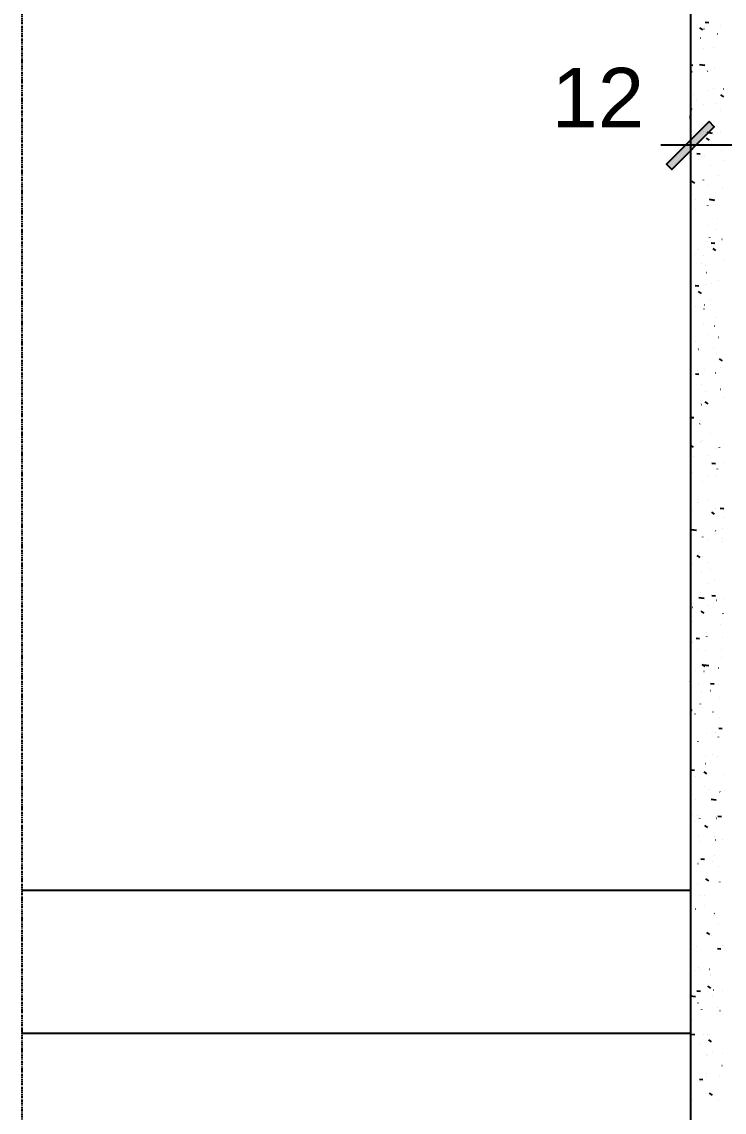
# Model space of a CAD drawing. Extents: x -1789 to 4156, y -3064 to 1391.
# Drawn here: x 1532.7 to 1650.6, y -883.5 to -700.3 of the extents above; entities that cross this region are included whole.
import ezdxf

# ---------------------------------------------------------------- set-up
doc = ezdxf.new("R2010")
doc.units = 0
doc.linetypes.add('ESTILO_TQS_0003', pattern=[0.92, 0.3, -0.15, 0.02, -0.15, 0.3])
for name, color, linetype in [('1', 1, 'CONTINUOUS'), ('2', 2, 'CONTINUOUS'), ('3', 3, 'CONTINUOUS'), ('9', 254, 'CONTINUOUS')]:
    doc.layers.add(name, color=color, linetype=linetype)
doc.styles.add('TQS_ARIAL', font='arial.ttf')

msp = doc.modelspace()

# ---------------------------------------------------------------- linework, layer by layer
at = {"layer": '1', "linetype": 'Continuous'}
for p, q in [((1644.93695, -716.67805), (1644.93695, -716.0516)), ((1661.93695, -721.0516), (1639.93695, -721.0516))]:
    msp.add_line(p, q, dxfattribs=at)
msp.add_lwpolyline([(1648.0311, -717.0736), (1640.88585, -724.21885), (1641.7697, -725.10275), (1648.915, -717.95745), (1648.0311, -717.0736)], dxfattribs=at)
for points in [[(1648.0311, -717.0736), (1640.88585, -724.21885), (1641.7697, -725.10275)], [(1648.0311, -717.0736), (1641.7697, -725.10275), (1648.915, -717.95745)], [(1648.0311, -717.0736), (1648.915, -717.95745), (1648.0311, -717.0736)]]:
    msp.add_solid(points, dxfattribs=at)
at = {"layer": '2', "linetype": 'Continuous'}
msp.add_line((1644.93695, -721.67805), (1644.93695, -721.67805), dxfattribs=at)
at = {"layer": '2', "linetype": 'ESTILO_TQS_0003'}
msp.add_lwpolyline([(1532.6668, -1652.89415), (2146.65185, -1652.89415), (2146.65185, 1011.24555), (1532.6668, 1011.24555), (1532.6668, -1652.89415)], dxfattribs=at)
at = {"layer": '3', "linetype": 'Continuous'}
for p, q in [((1644.93695, -846.2197), (1532.6668, -846.2197)), ((1644.93695, -870.2197), (1532.6668, -870.2197))]:
    msp.add_line(p, q, dxfattribs=at)
at = {"layer": '9', "linetype": 'Continuous'}
for p, q in [((1644.93695, -701.07855), (1644.93695, -701.07855)), ((1644.93695, -701.07855), (1644.93695, -701.07855)), ((1644.93695, -701.07855), (1644.93695, -701.07855)), ((1646.9967, -701.65455), (1646.4993, -701.31905)), ((1647.3188, -701.0359), (1647.31035, -701.0305)), ((1648.0079, -700.46985), (1647.41015, -700.41755)), ((1649.8993, -700.8716), (1649.9092, -700.8703)), ((1644.93695, -701.5249), (1644.93695, -701.5249)), ((1644.93695, -701.5249), (1644.93695, -701.5249)), ((1646.6244, -703.01935), (1646.63235, -703.01325)), ((1647.1883, -701.5634), (1647.18095, -701.55665)), ((1649.42725, -702.37915), (1649.41885, -702.37375)), ((1644.93695, -704.3142), (1644.93695, -704.3142)), ((1644.93695, -704.3142), (1644.93695, -704.3142)), ((1647.14565, -704.8319), (1647.1556, -704.8306)), ((1648.8234, -704.56765), (1648.8313, -704.56155)), ((1644.93695, -705.1227), (1644.93695, -705.1227)), ((1644.93695, -707.5498), (1644.93695, -707.5498)), ((1644.93695, -707.5498), (1644.93695, -707.5498)), ((1644.93695, -707.5498), (1644.93695, -707.5498)), ((1645.3353, -707.63655), (1644.93695, -707.6017)), ((1644.93695, -708.72045), (1644.93695, -708.72045)), ((1644.93695, -708.72045), (1644.93695, -708.72045)), ((1644.93695, -708.72045), (1644.93695, -708.72045)), ((1645.1693, -708.6899), (1645.17925, -708.68855)), ((1647.30285, -707.66185), (1646.41345, -707.52395)), ((1646.77545, -707.53005), (1646.76805, -707.5233)), ((1647.4799, -707.4891), (1647.4715, -707.4837)), ((1647.8029, -708.58635), (1647.81085, -708.58025)), ((1648.95665, -708.19125), (1648.96655, -708.18995)), ((1644.93695, -710.78545), (1644.93695, -710.78545)), ((1644.93695, -712.31825), (1644.93695, -712.31825)), ((1644.93695, -712.31825), (1644.93695, -712.31825)), ((1647.9787, -711.9178), (1647.9886, -711.9165)), ((1648.72015, -711.45445), (1648.7117, -711.4491)), ((1650.4821, -711.5882), (1650.492, -711.5869)), ((1644.93695, -714.02105), (1644.93695, -714.02105)), ((1644.93695, -714.02105), (1644.93695, -714.02105)), ((1644.93695, -714.02105), (1644.93695, -714.02105)), ((1645.4904, -712.57215), (1645.48195, -712.5668)), ((1645.8772, -713.2996), (1645.88515, -713.2935)), ((1647.15885, -714.22635), (1647.15145, -714.21955)), ((1649.1242, -714.04375), (1649.13215, -714.03765)), ((1650.5326, -712.93225), (1650.0352, -712.59675)), ((1645.17965, -715.02345), (1644.93695, -715.00225)), ((1644.93695, -715.91605), (1644.93695, -715.91605)), ((1644.93695, -715.91605), (1644.93695, -715.91605)), ((1650.01075, -715.24805), (1650.02065, -715.24675)), ((1644.93695, -717.2567), (1644.93695, -717.2567)), ((1644.93695, -717.2567), (1644.93695, -717.2567)), ((1644.93695, -717.2567), (1644.93695, -717.2567)), ((1644.93695, -719.5138), (1644.93695, -719.5138)), ((1644.93695, -719.5138), (1644.93695, -719.5138)), ((1647.1152, -718.8209), (1647.12315, -718.8148)), ((1647.38005, -719.19215), (1647.38995, -719.19085)), ((1648.6286, -719.05825), (1647.73925, -718.9203)), ((1649.88345, -718.8626), (1649.89335, -718.8613)), ((1644.93695, -720.49235), (1644.93695, -720.49235)), ((1644.93695, -720.49235), (1644.93695, -720.49235)), ((1646.74595, -720.19295), (1646.7386, -720.1862)), ((1648.09945, -720.18375), (1647.60205, -719.84825)), ((1648.2154, -721.21235), (1648.2233, -721.20625)), ((1644.93695, -723.1116), (1644.93695, -723.1116)), ((1644.93695, -723.1116), (1644.93695, -723.1116)), ((1644.93695, -723.1116), (1644.93695, -723.1116)), ((1646.56715, -722.5454), (1645.9694, -722.4931)), ((1646.89175, -722.99075), (1646.8833, -722.9854)), ((1647.25275, -722.8067), (1647.2627, -722.8054)), ((1650.1215, -721.87305), (1650.11305, -721.8677)), ((1644.93695, -723.72795), (1644.93695, -723.72795)), ((1644.93695, -723.72795), (1644.93695, -723.72795)), ((1644.93695, -723.72795), (1644.93695, -723.72795)), ((1648.2937, -724.3879), (1648.30165, -724.3818)), ((1650.56505, -723.69255), (1650.5577, -723.68575)), ((1644.93695, -726.70935), (1644.93695, -726.70935)), ((1644.93695, -726.70935), (1644.93695, -726.70935)), ((1644.93695, -726.9636), (1644.93695, -726.9636)), ((1647.12935, -726.88925), (1647.12195, -726.8825)), ((1649.61995, -726.09285), (1649.62985, -726.09155)), ((1644.9444, -728.1007), (1644.93695, -728.09595)), ((1645.6663, -727.43525), (1645.1689, -727.09975)), ((1647.9722, -727.87025), (1647.9801, -727.86415)), ((1650.28265, -728.32625), (1650.2742, -728.3209)), ((1644.93695, -730.19925), (1644.93695, -730.19925)), ((1644.93695, -730.19925), (1644.93695, -730.19925)), ((1644.93695, -730.19925), (1644.93695, -730.19925)), ((1644.93695, -730.30715), (1644.93695, -730.30715)), ((1645.7787, -730.19635), (1645.7886, -730.195)), ((1649.0054, -730.30745), (1648.11605, -730.1695)), ((1645.7265, -731.77425), (1645.7181, -731.76885)), ((1647.8506, -731.19915), (1647.8585, -731.1931)), ((1644.93695, -733.43485), (1644.93695, -733.43485)), ((1644.93695, -733.43485), (1644.93695, -733.43485)), ((1644.93695, -733.43485), (1644.93695, -733.43485)), ((1644.93695, -733.9049), (1644.93695, -733.9049)), ((1644.93695, -733.9049), (1644.93695, -733.9049)), ((1649.4635, -733.309), (1649.4734, -733.3077)), ((1647.729, -734.5281), (1647.7369, -734.522)), ((1649.2415, -735.16965), (1649.23415, -735.1629)), ((1644.93695, -736.6705), (1644.93695, -736.6705)), ((1644.93695, -736.6705), (1644.93695, -736.6705)), ((1644.93695, -736.6705), (1644.93695, -736.6705)), ((1644.93695, -737.5027), (1644.93695, -737.5027)), ((1644.93695, -737.5027), (1644.93695, -737.5027)), ((1647.69935, -737.13905), (1647.70925, -737.13775)), ((1648.18695, -736.517), (1648.1785, -736.5116)), ((1648.9901, -737.5584), (1648.39235, -737.50615)), ((1650.2027, -736.80945), (1650.21265, -736.80815)), ((1645.53755, -739.4453), (1645.54545, -739.4392)), ((1646.34575, -738.5193), (1646.33735, -738.51395)), ((1647.09985, -739.55215), (1647.0925, -739.5454)), ((1649.20225, -738.71295), (1648.7048, -738.3774)), ((1644.93695, -739.90615), (1644.93695, -739.90615)), ((1644.93695, -741.1005), (1644.93695, -741.1005)), ((1644.93695, -741.1005), (1644.93695, -741.1005)), ((1644.93695, -741.1005), (1644.93695, -741.1005)), ((1646.7055, -740.86765), (1646.7154, -740.86635)), ((1647.4858, -741.186), (1647.49375, -741.1799)), ((1650.49285, -740.36905), (1650.50275, -740.36775)), ((1644.93695, -743.14175), (1644.93695, -743.14175)), ((1644.93695, -743.14175), (1644.93695, -743.14175)), ((1644.93695, -743.14175), (1644.93695, -743.14175)), ((1647.586, -742.4847), (1647.57755, -742.4793)), ((1644.93695, -744.69825), (1644.93695, -744.69825)), ((1646.3175, -744.72515), (1645.71975, -744.67285)), ((1647.3642, -744.5149), (1647.37215, -744.50885)), ((1648.50755, -744.2282), (1648.5175, -744.2269)), ((1649.6945, -743.82795), (1649.68605, -743.82255)), ((1644.93695, -746.3774), (1644.93695, -746.3774)), ((1644.93695, -746.3774), (1644.93695, -746.3774)), ((1644.93695, -746.3774), (1644.93695, -746.3774)), ((1646.7691, -745.96445), (1646.27165, -745.6289)), ((1648.2636, -746.9635), (1648.2562, -746.9567)), ((1644.93695, -748.29605), (1644.93695, -748.29605)), ((1644.93695, -748.29605), (1644.93695, -748.29605)), ((1645.7787, -748.1852), (1645.78865, -748.1839)), ((1647.19115, -748.5837), (1647.18275, -748.57835)), ((1647.2426, -747.84385), (1647.25055, -747.8378)), ((1648.2821, -747.85565), (1648.29205, -747.85435)), ((1644.93695, -749.61305), (1644.93695, -749.61305)), ((1644.93695, -749.61305), (1644.93695, -749.61305)), ((1644.93695, -749.61305), (1644.93695, -749.61305)), ((1649.29965, -749.92695), (1649.2912, -749.9216)), ((1644.93695, -751.8938), (1644.93695, -751.8938)), ((1644.93695, -751.8938), (1644.93695, -751.8938)), ((1644.9446, -752.00555), (1644.93695, -752.0049)), ((1647.121, -751.1728), (1647.12895, -751.1667)), ((1648.91625, -751.36995), (1648.92615, -751.36865)), ((1644.93695, -752.84865), (1644.93695, -752.84865)), ((1644.93695, -752.84865), (1644.93695, -752.84865)), ((1644.93695, -752.84865), (1644.93695, -752.84865)), ((1645.7576, -754.021), (1645.7492, -754.0156)), ((1647.7746, -752.8604), (1647.76725, -752.85365)), ((1649.6516, -753.32645), (1649.6432, -753.3211)), ((1644.93695, -755.4916), (1644.93695, -755.4916)), ((1644.93695, -755.4916), (1644.93695, -755.4916)), ((1644.93695, -756.0843), (1644.93695, -756.0843)), ((1646.02835, -755.24685), (1646.03625, -755.2408)), ((1646.28555, -755.31405), (1646.29545, -755.31275)), ((1648.78895, -754.9845), (1648.79885, -754.98315)), ((1649.2753, -755.991), (1649.28325, -755.9849)), ((1650.305, -757.24215), (1649.80755, -756.9066)), ((1644.93695, -759.0894), (1644.93695, -759.0894)), ((1644.93695, -759.0894), (1644.93695, -759.0894)), ((1644.93695, -759.0894), (1644.93695, -759.0894)), ((1644.93695, -759.31995), (1644.93695, -759.31995)), ((1646.3321, -759.52745), (1645.7344, -759.47515)), ((1646.15825, -758.9286), (1646.16815, -758.9273)), ((1647.28565, -758.7573), (1647.2783, -758.75055)), ((1649.1485, -759.3565), (1649.14005, -759.3511)), ((1649.94555, -758.43), (1649.9555, -758.4287)), ((1646.7562, -761.1596), (1646.76415, -761.15355)), ((1644.93695, -762.55555), (1644.93695, -762.55555)), ((1644.93695, -762.55555), (1644.93695, -762.55555)), ((1644.93695, -762.55555), (1644.93695, -762.55555)), ((1644.93695, -762.68715), (1644.93695, -762.68715)), ((1644.93695, -762.68715), (1644.93695, -762.68715)), ((1647.41995, -762.36025), (1647.4299, -762.35895)), ((1649.92335, -762.0307), (1649.9333, -762.0294)), ((1650.4545, -763.3638), (1650.44605, -763.3584)), ((1646.6346, -764.48855), (1646.64255, -764.48245)), ((1646.7967, -764.65425), (1646.78935, -764.64745)), ((1647.87185, -764.49365), (1647.3744, -764.1581)), ((1644.93695, -765.7912), (1644.93695, -765.7912)), ((1644.93695, -765.7912), (1644.93695, -765.7912)), ((1644.93695, -765.7912), (1644.93695, -765.7912)), ((1644.93695, -766.28495), (1644.93695, -766.28495)), ((1644.93695, -766.28495), (1644.93695, -766.28495)), ((1645.4723, -766.85275), (1644.93695, -766.80595)), ((1646.6463, -767.28825), (1646.63785, -767.28285)), ((1644.93695, -769.02685), (1644.93695, -769.02685)), ((1644.93695, -769.02685), (1644.93695, -769.02685)), ((1644.93695, -769.02685), (1644.93695, -769.02685)), ((1646.513, -767.8175), (1646.52095, -767.8114)), ((1644.93695, -769.8827), (1644.93695, -769.8827)), ((1646.628, -770.8446), (1646.62065, -770.83785)), ((1646.99825, -770.68775), (1646.98985, -770.68235)), ((1648.2282, -769.4494), (1648.2381, -769.4481)), ((1644.93695, -772.26245), (1644.93695, -772.26245)), ((1645.4387, -771.74515), (1644.94125, -771.4096)), ((1646.51915, -771.0484), (1646.52705, -771.04235)), ((1649.10675, -772.031), (1649.0983, -772.0256)), ((1649.7661, -771.79255), (1649.77405, -771.78645)), ((1644.93695, -773.4805), (1644.93695, -773.4805)), ((1644.93695, -773.4805), (1644.93695, -773.4805)), ((1645.49935, -773.40645), (1645.50925, -773.40515)), ((1648.00275, -773.0769), (1648.01265, -773.0756)), ((1649.10715, -774.5713), (1648.5094, -774.519)), ((1650.4471, -774.3442), (1650.43975, -774.3374)), ((1644.93695, -775.4981), (1644.93695, -775.4981)), ((1645.3407, -775.9823), (1645.3323, -775.97695)), ((1649.4587, -775.4305), (1649.4503, -775.4251)), ((1644.93695, -777.0783), (1644.93695, -777.0783)), ((1644.93695, -777.0783), (1644.93695, -777.0783)), ((1647.0114, -777.5409), (1647.004, -777.53415)), ((1647.84045, -776.5058), (1647.84835, -776.49975)), ((1649.0612, -776.5353), (1649.07115, -776.534)), ((1644.93695, -778.73375), (1644.93695, -778.73375)), ((1644.93695, -778.73375), (1644.93695, -778.73375)), ((1644.93695, -778.73375), (1644.93695, -778.73375)), ((1644.93695, -780.67605), (1644.93695, -780.67605)), ((1644.93695, -781.96935), (1644.93695, -781.96935)), ((1644.93695, -781.96935), (1644.93695, -781.96935)), ((1644.93695, -781.96935), (1644.93695, -781.96935)), ((1646.0266, -781.13325), (1646.03455, -781.12715)), ((1646.3076, -780.4956), (1646.3175, -780.4943)), ((1647.80115, -780.72505), (1647.7927, -780.7197)), ((1645.3298, -782.345), (1645.32245, -782.3382)), ((1648.9746, -783.0228), (1648.4772, -782.6873)), ((1649.0784, -782.02715), (1649.08635, -782.02105)), ((1650.49465, -782.09325), (1649.89695, -782.04095)), ((1650.45245, -783.5477), (1650.46235, -783.5464)), ((1644.93695, -784.27385), (1644.93695, -784.27385)), ((1644.93695, -784.27385), (1644.93695, -784.27385)), ((1644.93695, -785.205), (1644.93695, -785.205)), ((1644.93695, -785.205), (1644.93695, -785.205)), ((1650.2616, -785.4678), (1650.25315, -785.46245)), ((1645.91095, -785.7813), (1645.0216, -785.64335)), ((1647.00995, -786.85), (1647.01785, -786.8439)), ((1649.1489, -785.84455), (1649.14155, -785.8378)), ((1650.32515, -787.16225), (1650.33505, -787.16095)), ((1644.93695, -787.8716), (1644.93695, -787.8716)), ((1644.93695, -787.8716), (1644.93695, -787.8716)), ((1644.93695, -788.4406), (1644.93695, -788.4406)), ((1647.82175, -787.49185), (1647.83165, -787.4905)), ((1650.2569, -787.5941), (1650.26485, -787.58805)), ((1646.54145, -790.2743), (1646.04405, -789.9388)), ((1646.4534, -789.3923), (1646.44495, -789.3869)), ((1646.9819, -790.2038), (1646.97455, -790.19705)), ((1647.69445, -791.10635), (1647.70435, -791.10505)), ((1644.93695, -791.4694), (1644.93695, -791.4694)), ((1644.93695, -791.4694), (1644.93695, -791.4694)), ((1644.93695, -791.67625), (1644.93695, -791.67625)), ((1644.93695, -791.67625), (1644.93695, -791.67625)), ((1644.93695, -791.67625), (1644.93695, -791.67625)), ((1645.08425, -791.56325), (1645.0922, -791.55715)), ((1645.19105, -791.43595), (1645.20095, -791.43465)), ((1646.80535, -792.7918), (1646.79695, -792.7864)), ((1648.33125, -792.3074), (1648.33915, -792.3013)), ((1647.94885, -794.67065), (1647.95875, -794.66935)), ((1648.91385, -794.13505), (1648.9054, -794.12965)), ((1644.93695, -794.9119), (1644.93695, -794.9119)), ((1644.93695, -794.9119), (1644.93695, -794.9119)), ((1644.93695, -794.9119), (1644.93695, -794.9119)), ((1644.93695, -795.0672), (1644.93695, -795.0672)), ((1646.56905, -796.17045), (1646.56165, -796.1637)), ((1644.93695, -798.1475), (1644.93695, -798.1475)), ((1644.93695, -798.1475), (1644.93695, -798.1475)), ((1644.93695, -798.1475), (1644.93695, -798.1475)), ((1645.1478, -798.08635), (1645.1394, -798.081)), ((1645.4186, -797.77795), (1645.42655, -797.77185)), ((1647.23675, -797.1777), (1646.3474, -797.03975)), ((1647.7234, -798.2981), (1647.7333, -798.2968)), ((1649.12705, -796.77465), (1648.52935, -796.72235)), ((1649.2658, -797.53455), (1649.2574, -797.52915)), ((1650.4697, -797.13775), (1650.4776, -797.13165)), ((1644.93695, -798.66495), (1644.93695, -798.66495)), ((1644.93695, -798.66495), (1644.93695, -798.66495)), ((1645.22, -798.6277), (1645.2299, -798.6264)), ((1647.21425, -799.6208), (1646.7168, -799.2853)), ((1650.38815, -799.67), (1650.38075, -799.66325)), ((1644.93695, -801.38315), (1644.93695, -801.38315)), ((1644.93695, -801.38315), (1644.93695, -801.38315)), ((1644.93695, -801.38315), (1644.93695, -801.38315)), ((1645.297, -801.1069), (1645.30495, -801.1008)), ((1649.90515, -801.60865), (1649.9151, -801.60735)), ((1650.3481, -800.4667), (1650.356, -800.4606)), ((1644.93695, -802.26275), (1644.93695, -802.26275)), ((1644.93695, -802.26275), (1644.93695, -802.26275)), ((1646.45445, -803.94135), (1645.85675, -803.88905)), ((1647.60825, -802.8291), (1647.5998, -802.82375)), ((1647.68205, -803.5353), (1647.67465, -803.52855)), ((1650.2265, -803.79565), (1650.2344, -803.78955)), ((1644.93695, -804.6188), (1644.93695, -804.6188)), ((1644.93695, -804.6188), (1644.93695, -804.6188)), ((1644.93695, -804.6188), (1644.93695, -804.6188)), ((1645.1754, -804.4358), (1645.18335, -804.42975)), ((1645.3177, -804.54515), (1645.3093, -804.53975)), ((1646.02825, -805.71685), (1646.03815, -805.71555)), ((1650.0782, -805.73095), (1650.0708, -805.7242)), ((1644.93695, -805.8605), (1644.93695, -805.8605)), ((1647.4262, -805.8884), (1647.41775, -805.883)), ((1650.1049, -807.12455), (1650.1128, -807.1185)), ((1644.93695, -807.8544), (1644.93695, -807.8544)), ((1644.93695, -807.8544), (1644.93695, -807.8544)), ((1644.93695, -807.8544), (1644.93695, -807.8544)), ((1645.0538, -807.76475), (1645.06175, -807.75865)), ((1645.8028, -809.3443), (1645.8127, -809.343)), ((1647.3713, -808.61945), (1646.8739, -808.2839)), ((1648.0147, -808.4891), (1647.12535, -808.35115)), ((1647.19305, -809.4322), (1647.1857, -809.42545)), ((1649.5901, -808.8457), (1649.6, -808.8444)), ((1644.93695, -809.4583), (1644.93695, -809.4583)), ((1644.93695, -809.4583), (1644.93695, -809.4583)), ((1644.93695, -809.4583), (1644.93695, -809.4583)), ((1644.93695, -811.09005), (1644.94015, -811.0876)), ((1644.93695, -813.05605), (1644.93695, -813.05605)), ((1646.2605, -811.4963), (1646.25205, -811.49095)), ((1646.81305, -812.8861), (1646.821, -812.88005)), ((1648.8721, -811.5534), (1648.2744, -811.5011)), ((1648.3038, -812.6128), (1648.3137, -812.6115)), ((1649.5892, -811.62785), (1649.58185, -811.6211)), ((1644.93695, -814.3257), (1644.93695, -814.3257)), ((1644.93695, -814.3257), (1644.93695, -814.3257)), ((1646.61245, -814.8958), (1646.60405, -814.89045)), ((1649.8617, -813.78245), (1649.8696, -813.77635)), ((1645.21105, -816.055), (1644.93695, -815.87015)), ((1644.93695, -816.65385), (1644.93695, -816.65385)), ((1645.6731, -816.55695), (1645.683, -816.55565)), ((1646.92295, -815.52965), (1646.91555, -815.5229)), ((1648.72095, -816.23905), (1648.7125, -816.2337)), ((1644.93695, -817.5613), (1644.93695, -817.5613)), ((1649.7401, -817.1114), (1649.748, -817.1053)), ((1644.93695, -820.25165), (1644.93695, -820.25165)), ((1644.9549, -820.1904), (1644.9465, -820.185)), ((1647.6695, -819.8919), (1647.6794, -819.8906)), ((1649.0729, -819.63855), (1649.0645, -819.6332)), ((1649.6185, -820.4403), (1649.62645, -820.43425)), ((1650.2596, -819.0753), (1649.6619, -819.023)), ((1644.93695, -820.79695), (1644.93695, -820.79695)), ((1646.21515, -821.22605), (1646.2078, -821.2193)), ((1644.93695, -823.8494), (1644.93695, -823.8494)), ((1644.93695, -823.8494), (1644.93695, -823.8494)), ((1644.93695, -824.0326), (1644.93695, -824.0326)), ((1644.94065, -823.84895), (1644.95055, -823.8476)), ((1647.44405, -823.51935), (1647.45395, -823.51805)), ((1648.6113, -823.4217), (1648.60395, -823.41495)), ((1649.4969, -823.76925), (1649.50485, -823.7632)), ((1647.41535, -824.93315), (1647.4069, -824.92775)), ((1644.93695, -827.2682), (1644.93695, -827.2682)), ((1644.93695, -827.4472), (1644.93695, -827.4472)), ((1644.93695, -827.4472), (1644.93695, -827.4472)), ((1644.93695, -827.4472), (1644.93695, -827.4472)), ((1645.60925, -826.069), (1645.01155, -826.0167)), ((1645.7262, -827.12295), (1645.7188, -827.1162)), ((1646.5999, -827.22825), (1646.60985, -827.22695)), ((1647.68545, -826.6167), (1647.18805, -826.28115)), ((1650.38725, -826.72965), (1650.39715, -826.72835)), ((1647.30385, -828.6877), (1647.3118, -828.6816)), ((1648.12235, -829.3186), (1648.11495, -829.31185)), ((1650.55085, -829.4318), (1650.55875, -829.42575)), ((1644.93695, -830.50385), (1644.93695, -830.50385)), ((1644.93695, -830.50385), (1644.93695, -830.50385)), ((1644.93695, -831.04495), (1644.93695, -831.04495)), ((1645.74885, -830.9381), (1645.7588, -830.9368)), ((1649.25625, -831.06315), (1648.3669, -830.92525)), ((1649.8758, -829.6759), (1649.86735, -829.6705)), ((1644.93695, -833.7395), (1644.93695, -833.7395)), ((1644.93695, -834.64275), (1644.93695, -834.64275)), ((1644.93695, -834.64275), (1644.93695, -834.64275)), ((1644.93695, -834.64275), (1644.93695, -834.64275)), ((1645.23535, -833.5105), (1645.2433, -833.50445)), ((1645.5234, -834.56555), (1645.53335, -834.56425)), ((1646.0676, -833.60035), (1646.05915, -833.595)), ((1646.4806, -834.1592), (1646.4732, -834.15245)), ((1649.1321, -833.7561), (1649.14005, -833.75)), ((1649.31075, -834.06695), (1649.32065, -834.06565)), ((1650.10925, -833.8632), (1649.51155, -833.81095)), ((1646.29205, -836.9186), (1646.2836, -836.91325)), ((1647.8425, -835.6153), (1647.3451, -835.2798)), ((1644.93695, -836.9751), (1644.93695, -836.9751)), ((1644.93695, -838.24055), (1644.93695, -838.24055)), ((1644.93695, -838.24055), (1644.93695, -838.24055)), ((1646.5819, -838.02395), (1646.5918, -838.02265)), ((1649.0105, -837.085), (1649.01845, -837.07895)), ((1649.0853, -837.6944), (1649.0952, -837.6931)), ((1650.29965, -837.65875), (1650.2923, -837.652)), ((1644.93695, -840.21075), (1644.93695, -840.21075)), ((1648.8889, -840.41395), (1648.89685, -840.40785)), ((1644.93695, -841.8383), (1644.93695, -841.8383)), ((1644.93695, -841.8383), (1644.93695, -841.8383)), ((1646.17995, -841.67465), (1646.1899, -841.67335)), ((1647.24955, -841.01355), (1646.65185, -840.96125)), ((1647.1444, -841.11245), (1647.13705, -841.1057)), ((1648.68335, -841.3451), (1648.6933, -841.3438)), ((1649.68295, -842.2541), (1649.6745, -842.24875)), ((1644.93695, -843.4464), (1644.93695, -843.4464)), ((1644.93695, -845.4361), (1644.93695, -845.4361)), ((1644.93695, -845.4361), (1644.93695, -845.4361)), ((1644.93695, -845.4361), (1644.93695, -845.4361)), ((1646.05265, -845.2892), (1646.0626, -845.2879)), ((1647.9996, -844.61395), (1647.50215, -844.27845)), ((1647.79465, -844.48925), (1647.8026, -844.48315)), ((1649.84, -844.7906), (1649.8499, -844.7893)), ((1644.93695, -846.682), (1644.93695, -846.682)), ((1644.93695, -846.682), (1644.93695, -846.682)), ((1646.65545, -847.00935), (1646.6481, -847.0026)), ((1647.22245, -847.0372), (1647.21405, -847.0318)), ((1644.93695, -849.03385), (1644.93695, -849.03385)), ((1645.72615, -849.3121), (1645.7341, -849.306)), ((1647.2093, -848.7347), (1647.2192, -848.7334)), ((1644.93695, -849.91765), (1644.93695, -849.91765)), ((1648.97315, -850.0562), (1648.9811, -850.05015)), ((1644.93695, -852.63165), (1644.93695, -852.63165)), ((1644.93695, -852.63165), (1644.93695, -852.63165)), ((1644.93695, -853.1533), (1644.93695, -853.1533)), ((1648.15665, -853.61255), (1647.65925, -853.27705)), ((1649.6829, -851.77995), (1649.67445, -851.77455)), ((1646.83445, -853.51835), (1646.8271, -853.5116)), ((1648.4025, -853.7297), (1648.41045, -853.7236)), ((1644.93695, -856.22945), (1644.93695, -856.22945)), ((1644.93695, -856.3889), (1644.93695, -856.3889)), ((1645.4695, -856.1593), (1645.47945, -856.158)), ((1645.8747, -855.7044), (1645.86625, -855.699)), ((1650.02455, -856.0574), (1649.42685, -856.0051)), ((1650.29445, -855.5136), (1650.30235, -855.5075)), ((1644.93695, -859.62455), (1644.93695, -859.62455)), ((1644.93695, -859.62455), (1644.93695, -859.62455)), ((1644.93695, -859.8272), (1644.93695, -859.8272)), ((1644.93695, -859.8272), (1644.93695, -859.8272)), ((1645.03845, -859.54665), (1645.0464, -859.54055)), ((1645.6327, -859.7356), (1645.64265, -859.7343)), ((1646.22665, -859.1039), (1646.21825, -859.0985)), ((1646.4216, -859.485), (1646.41425, -859.47825)), ((1648.1361, -859.40605), (1648.146, -859.40475)), ((1648.28545, -860.2908), (1648.2934, -860.2847)), ((1648.33515, -860.44715), (1648.3267, -860.44175)), ((1648.31375, -862.6112), (1647.8163, -862.2757)), ((1644.93695, -862.8602), (1644.93695, -862.8602)), ((1644.93695, -862.8602), (1644.93695, -862.8602)), ((1644.93695, -863.425), (1644.93695, -863.425)), ((1644.93695, -863.425), (1644.93695, -863.425)), ((1645.7824, -864.0967), (1644.93695, -863.96555)), ((1646.59145, -863.15755), (1645.99375, -863.1053)), ((1646.30255, -863.2452), (1646.31245, -863.2439)), ((1648.6871, -863.84665), (1648.6787, -863.84125)), ((1648.80595, -862.91565), (1648.81585, -862.9143)), ((1650.2407, -862.98455), (1650.23335, -862.9778)), ((1644.93695, -866.0958), (1644.93695, -866.0958)), ((1646.21695, -865.11365), (1646.2249, -865.10755)), ((1646.805, -866.1813), (1646.7976, -866.17455)), ((1649.46395, -865.85775), (1649.4719, -865.8517)), ((1644.93695, -867.02275), (1644.93695, -867.02275)), ((1644.93695, -867.02275), (1644.93695, -867.02275)), ((1645.1579, -867.94885), (1645.14945, -867.94345)), ((1649.8644, -866.37405), (1649.8743, -866.37275)), ((1644.93695, -869.33145), (1644.93695, -869.33145)), ((1644.93695, -870.62055), (1644.93695, -870.62055)), ((1645.627, -870.4737), (1645.0293, -870.42145)), ((1647.11075, -870.33435), (1647.1207, -870.33305)), ((1647.7945, -870.3744), (1647.80245, -870.3683)), ((1648.4708, -871.60985), (1647.9734, -871.2743)), ((1644.93695, -872.56705), (1644.93695, -872.56705)), ((1646.3921, -872.14795), (1646.38475, -872.14115)), ((1648.5488, -873.28435), (1648.54035, -873.27895)), ((1650.21955, -873.52285), (1650.22945, -873.52155)), ((1644.93695, -874.2183), (1644.93695, -874.2183)), ((1644.93695, -874.2183), (1644.93695, -874.2183)), ((1647.6729, -873.70335), (1647.68085, -873.69725)), ((1647.71615, -873.85245), (1647.72605, -873.85115)), ((1644.93695, -875.8027), (1644.93695, -875.8027)), ((1647.5513, -877.0323), (1647.55925, -877.0262)), ((1650.2112, -875.6475), (1650.20385, -875.64075)), ((1644.93695, -877.8161), (1644.93695, -877.8161)), ((1644.93695, -877.8161), (1644.93695, -877.8161)), ((1644.93695, -879.03835), (1644.93695, -879.03835)), ((1645.08545, -877.79655), (1645.09535, -877.79525)), ((1647.0145, -877.99565), (1646.4168, -877.94335)), ((1646.55925, -878.36745), (1646.55085, -878.36205)), ((1647.58885, -877.467), (1647.59875, -877.46565)), ((1649.789, -877.24975), (1649.7806, -877.24435)), ((1647.4297, -880.3612), (1647.43765, -880.35515)), ((1648.6279, -880.60845), (1648.13045, -880.27295)), ((1644.93695, -881.4139), (1644.93695, -881.4139)), ((1644.93695, -882.27395), (1644.93695, -882.27395)), ((1645.19015, -881.38055), (1645.20005, -881.37925)), ((1649.62965, -881.45955), (1649.6223, -881.4528))]:
    msp.add_line(p, q, dxfattribs=at)
msp.add_lwpolyline([(1644.93695, -1532.71765), (1656.93695, -1532.71765), (1656.93695, -681.2196), (1644.93695, -681.2196), (1644.93695, -1532.71765)], dxfattribs=at)

# ---------------------------------------------------------------- texts
at = {"layer": '2', "linetype": 'Continuous', "style": 'TQS_ARIAL'}
msp.add_text('12', height=10, dxfattribs=at).set_placement((1621.60365, -718.0516))

doc.saveas('drawing.dxf')
